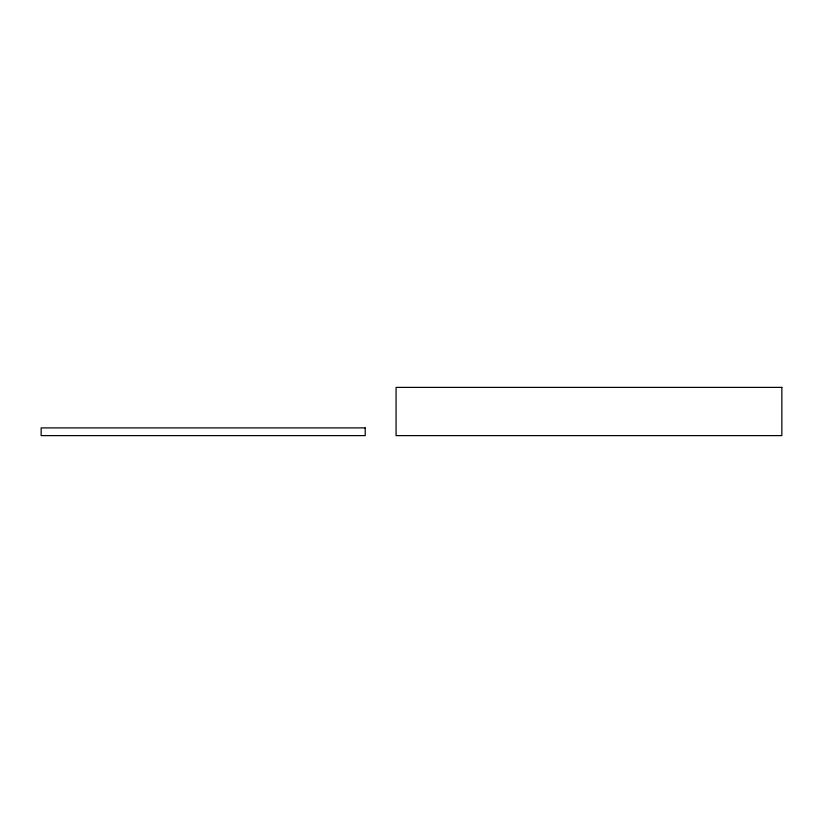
<?xml version="1.0" encoding="UTF-8"?>
<svg xmlns="http://www.w3.org/2000/svg" width="823" height="823" viewBox="0 0 823 823"><rect width="100%" height="100%" fill="white"/><g stroke="black" fill="none" stroke-linecap="round" stroke-linejoin="round"><path stroke-width="1.23" d="M781.85 387.386L396.069 387.386L396.069 435.614L781.85 435.614L781.85 387.386M365.206 427.898L41.15 427.898L41.15 435.614L365.206 435.614L365.206 427.898"/></g></svg>
